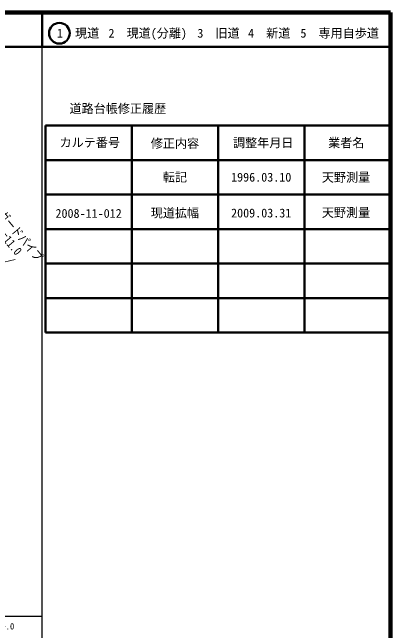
# Model space of a CAD drawing. Units: millimetres on the paper, enlarged 1000 times. Extents: x 40000 to 680000, y 20000 to 380000.
# Drawn here: x 570408 to 680000, y 200854 to 380000 of the extents above; entities that cross this region are included whole.
import ezdxf
from ezdxf.enums import TextEntityAlignment as Align

# ---------------------------------------------------------------- set-up
doc = ezdxf.new("R2010")
doc.units = ezdxf.units.MM
doc.header["$LTSCALE"] = 1000
for name, color, linetype, lineweight in [('M-STR-HTXT', 7, 'Continuous', 13), ('M-TTL', 2, 'Continuous', 140), ('M-TTL-BAND', 7, 'Continuous', 25), ('M-TTL-FRAM', 2, 'Continuous', 50), ('M-TTL-LINE', 7, 'Continuous', 50)]:
    doc.layers.add(name, color=color, linetype=linetype, lineweight=lineweight)
doc.layers.add('M-TTL-TXT', color=7, linetype='Continuous')
doc.styles.add('ＭＳ ゴシック', font='')
doc.styles.add('ＭＳ 明朝', font='')
doc.styles.get('ＭＳ ゴシック').set_extended_font_data('MS Gothic')
doc.styles.get('ＭＳ 明朝').set_extended_font_data('MS Mincho')

msp = doc.modelspace()

# ---------------------------------------------------------------- linework, layer by layer
at = {"layer": 'M-STR-HTXT'}
msp.add_line((571207, 308394), (548124, 303090), dxfattribs=at)
at = {"layer": 'M-TTL'}
for p, q in [((680000, 380000), (40000, 380000)), ((680000, 20000), (680000, 380000))]:
    msp.add_line(p, q, dxfattribs=at)
at = {"layer": 'M-TTL-BAND'}
for p, q in [((579000, 20000), (579000, 370000)), ((40000, 205000), (579000, 205000))]:
    msp.add_line(p, q, dxfattribs=at)
at = {"layer": 'M-TTL-FRAM'}
for p, q in [((580000, 347197), (580000, 287197)), ((580000, 347197), (680000, 347197)), ((580000, 287197), (680000, 287197))]:
    msp.add_line(p, q, dxfattribs=at)
at = {"layer": 'M-TTL-LINE'}
for p, q in [((579000, 380000), (579000, 370000)), ((40000, 370000), (680000, 370000)), ((605000, 347197), (605000, 287197)), ((630000, 347197), (630000, 287197)), ((655000, 347197), (655000, 287197)), ((580000, 337197), (680000, 337197)), ((580000, 327197), (680000, 327197)), ((580000, 317197), (680000, 317197)), ((580000, 307197), (680000, 307197)), ((580000, 297197), (680000, 297197))]:
    msp.add_line(p, q, dxfattribs=at)
msp.add_circle((584031, 373958), 3000, dxfattribs=at)

# ---------------------------------------------------------------- texts
at = {"layer": 'M-STR-HTXT', "style": 'ＭＳ 明朝', "width": 0.85}
for s, p in [('ガードパイプ', (565502, 320763)), ('L=11.0', (565151, 315713))]:
    msp.add_text(s, height=2566, rotation=309.9, dxfattribs=at).set_placement(p, align=Align.BOTTOM_LEFT)
at = {"layer": 'M-TTL-BAND', "style": 'ＭＳ ゴシック'}
msp.add_text('500.0', height=1833, dxfattribs=at).set_placement((567844, 200633), align=Align.BOTTOM_CENTER)
at = {"layer": 'M-TTL-TXT', "style": 'ＭＳ ゴシック'}
for s, p in [('1\u3000現道', (589448, 373958)), ('2\u3000現道(分離)', (609619, 373958)), ('3\u3000旧道', (630121, 373958)), ('4\u3000新道', (644824, 373958)), ('5\u3000専用自歩道', (665228, 373958)), ('道路台帳修正履歴', (600968, 352113)), ('カルテ番号', (592839, 342277)), ('修正内容', (617509, 342023)), ('調整年月日', (643089, 342197)), ('業者名', (667134, 342197)), ('転記', (617500, 332245)), ('1996.03.10', (642500, 332245)), ('天野測量', (667077, 332189)), ('2008-11-012', (592500, 321751)), ('現道拡幅', (617497, 321863)), ('2009.03.31', (642503, 321863)), ('天野測量', (667066, 321994))]:
    msp.add_text(s, height=2566, dxfattribs=at).set_placement(p, align=Align.MIDDLE_CENTER)

doc.saveas('drawing.dxf')
